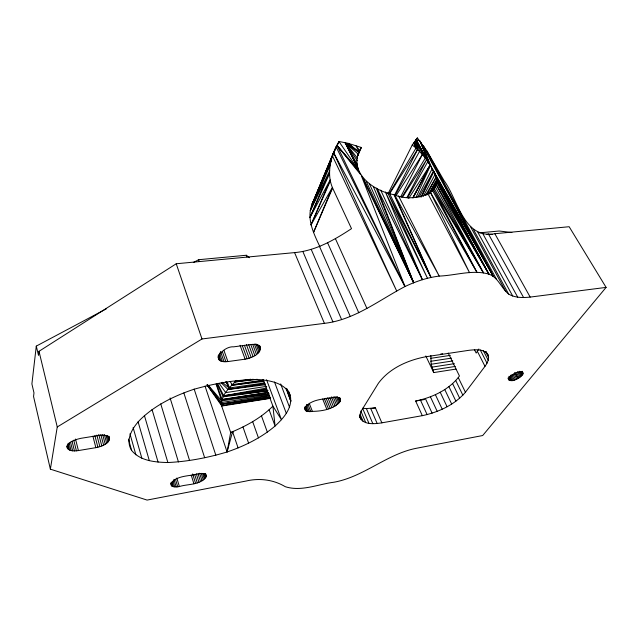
<?xml version="1.0" encoding="UTF-8"?>
<svg xmlns="http://www.w3.org/2000/svg" width="638" height="638" viewBox="0 0 638 638"><rect width="100%" height="100%" fill="white"/><g stroke="black" fill="none" stroke-linecap="round" stroke-linejoin="round"><path stroke-width="0.96" d="M205.013 386.054L227.088 451.975C244.37 446.09 261.101 437.907 275.082 426.025C283.416 418.345 292.866 407.881 290.282 395.6C285.664 383.255 270.775 380.559 259.172 379.602C237.081 379.403 214.982 383.271 193.785 389.332C174.429 395.807 155.505 404.971 140.663 419.238C132.887 427.061 124.753 439.646 131.643 450.468C140.296 461.027 155.178 462.247 167.874 462.526C187.939 461.609 207.876 457.741 227.088 451.975L230.669 432.444L221.673 406.047C220.038 395.544 230.031 387.394 236.331 380.392M319.901 246.754C313.832 233.731 306.168 218.73 312.102 204.208L333.562 152.53L338.922 141.484L348.125 143.319L361.387 147.498L357.79 155.616M456.01 369.067L433.712 372.584L431.144 364.25L430.833 355.51M106.49 308.752L36.286 346.107L38.511 355.366L39.006 351.307L176.232 263.765L294.581 252.608C315.603 250.79 334.264 240.016 351.514 228.651L332.621 188.058C327.589 176.742 329.423 163.806 333.562 152.53L404.986 286.542C415.801 281.406 427.293 277.57 439.207 276.087C455.652 275.48 472.646 269.396 488.939 274.165C498.358 277.442 501.261 288.256 508.661 294.078C515.105 297.954 522.945 297.842 530.178 297.085L606.1 287.395L569.16 226.721L494.857 233.723C463.483 239.529 457.813 198.992 444.056 180.642L426.846 150.927L417.364 137.92L412.228 145.017L388.087 193.673M206.226 476.554C206.329 472.63 200.579 473.436 198.011 473.843C189.39 476.371 177.364 475.158 171.143 483.118C169.652 487.591 176.734 487.193 179.39 486.539C187.763 483.835 200.818 485.327 206.226 476.554L205.324 473.739M432.883 170.155L493.334 276.366L420.179 141.301L432.165 168.703C449.311 193.936 411.662 203.187 393.989 194.686C372.664 191.049 346.306 171.064 361.387 147.498M36.286 346.107L31.9 383.932L33.981 392.904L33.551 396.509L50.37 469.161L147.091 500.08L246.005 481.052C259.371 477.878 273.423 479.609 285.314 486.714C301.367 491.85 318.099 484.218 333.969 482.216C364.186 476.801 387.394 453.427 417.619 448.043L482.687 435.531L606.1 287.395M359.425 415.96C362.145 425.371 374.299 424.015 381.851 422.842L422.316 415.665C438.426 412.236 454.567 404.939 465.437 392.234L484.992 366.324C487.663 362.783 490.12 357.647 487.336 353.484M260.376 347.479C258.829 344.081 254.315 344.185 251.157 344.512L233.612 346.841C223.069 345.868 208.722 363.564 227.894 361.571L245.128 359.178C251.356 358.141 262.904 353.723 259.674 345.621M50.37 469.161L57.253 426.966L39.006 351.307M66.791 446.082C67.277 451.616 74.399 451.186 78.41 450.572L95.875 447.661C101.195 446.552 111.483 443.53 108.946 436.256M227.088 451.975L232.543 431.695C247.265 425.482 261.532 417.491 272.912 406.127L263.103 379.674M340.261 401.23C341.824 397.251 335.979 396.716 333.379 397.442C324.766 399.236 314.686 398.798 307.572 404.883C305.442 406.223 303.529 410.29 306.91 411.358C318.075 411.662 332.749 410.768 340.261 401.23L338.762 397.586M522.881 374.163C522.004 368.062 510.057 375.048 508.574 378.701C510.671 383.972 520.775 377.568 522.881 374.163L521.517 371.579M324.2 176.415L326.441 170.92M327.182 169.086L330.907 159.923M331.656 158.088L336.872 145.265L358.604 170.147L338.922 141.484L337.39 145.153M332.621 188.058L313.561 232.336L332.342 187.452L311.009 224.903L330.157 179.868L309.916 217.614L329.679 170.761L310.291 210.66L331.154 160.959L312.102 204.208L314.359 200.069M358.309 154.213L357.519 156.039L358.309 154.213L345.19 142.737L358.317 169.301M310.291 210.66L330.061 165.433M357.703 155.122L359.696 150.568L356.004 145.799L359.146 151.996L357.567 155.608L359.146 151.996L348.125 143.319L358.947 152.522L345.19 142.737L357.942 168.193M311.009 224.903L330.285 181.032M309.916 217.614L329.471 173.751M416.048 197.294L430.339 165.513L413.025 197.876M420.936 197.19L433.385 171.167L419.134 197.03M421.582 196.727L433.76 171.917L488.939 274.165L436.129 184.51L432.285 191.44M416.032 140.591L417.364 137.92M394.459 195.34L417.547 149.531L416.096 139.586L419.78 140.767L430.084 165.106L412.914 197.7M417.802 197.086L432.165 168.703C427.157 159.62 420.554 151.286 412.228 145.017M400.784 196.671L422.372 154.532L416.096 139.586L419.517 151.405L395.002 195.571M406.94 197.525L426.527 159.819L402.889 196.592M429.956 192.692L436.336 180.442L488.939 274.165L434.964 174.876M426.718 195.124L435.842 177.667L488.939 274.165L436.408 182.021L430.762 192.548M412.977 197.796L430.227 165.322M423.265 196.456L434.909 174.692M432.397 191.44L436.129 184.51L483.421 272.785L433.393 189.518L476.905 272.282L430.363 192.237L429.414 193.984M435.331 186.798L433.904 189.406L435.331 186.798L483.421 272.785L434.255 188.561M429.055 193.497L436.336 180.442M407.546 197.844L427.827 161.613L416.096 139.586L425.275 158.096L401.852 197.182M425.434 195.539L435.842 177.667M474.409 349.592L476.171 353.061L478.875 349.002M389.73 193.553L417.547 149.531L414.756 141.349L417.045 149.053L413.663 142.944L416.016 148.072L389.403 193.242L430.993 277.434L394.675 194.869L439.207 276.087L398.535 195.89M396.31 195.26L422.372 154.532M408.687 198.466L430.084 165.106L420.179 141.301M422.316 415.665L415.641 401.015C432.213 397.554 449.104 389.882 459.448 376.013L448.211 353.029M57.253 426.966L201.999 338.977L324.399 323.354C354.592 319.909 378.932 300.179 404.986 286.542L361.315 175.689L413.639 282.73L377.249 188.545L422.388 279.667L385.376 191.958L427.508 278.335L387.713 192.748L430.993 277.434L393.989 194.686M193.354 262.513L198.625 259.714L246.34 255.256L249.45 257.712M217.502 383.47L223.739 395.783L266.716 388.04M233.596 431.95L230.669 432.444L232.543 431.695L238.094 447.924M370.511 408.687L375.399 407.849L381.851 422.842M415.641 401.015L424.43 399.524M207.191 384.897L221.282 404.045L269.3 396.102M221.673 406.047L270.504 398.343M221.195 382.76L227.973 389.483L265.264 383.653M432.636 369.976L455.277 366.435M268.223 392.537L221.976 399.707L269.132 393.702M431.766 367.169L454.408 363.66M266.708 386.333L225.677 392.633L219.089 383.271M266.756 389.507L223.539 396.142L267.984 390.608M431.144 364.25L452.797 360.925M268.271 392.37L222.064 399.428L216.386 383.845M270.424 398.072L221.53 405.569L206.967 384.881M430.674 358.341L450.364 355.374M430.778 361.275L451.441 358.133M223.739 395.783L266.867 389.284M269.324 395.233L221.322 402.53L207.35 384.714M263.725 380.495L231.506 385.32L264.02 381.412M440.691 354.034L442.66 353.739M253.206 379.267L234.64 382.026L257.274 379.299M235.151 381.508L250.862 379.243M263.454 380.144L232.08 384.65L230.095 381.412M222.255 382.298L229.154 388.016L264.419 382.944M221.306 404.277L270.297 397.338M221.282 404.045L270.289 397.203M208.235 385.208L221.633 400.831L268.941 394.348M267.378 391.054L223.188 396.812L217.103 383.534M368.979 423.377L362.583 408.24L366.411 408.583L375.399 407.849M227.973 389.483L265.328 384.762M479.465 232.846L499.195 231.004L511.891 232.503M486.922 234.25L492.313 234.409M488.198 355.167C484.521 348.603 475.493 349.608 469.137 350.278L425.546 356.801C407.738 360.207 389.419 368.293 378.414 383.239L361.977 409.795L360.534 412.714L359.936 415.386L360.183 417.77M359.154 171.766L336.872 145.265L312.102 204.208L336.043 146.788L404.986 286.542L336.872 145.265L360.63 174.589M357.28 164.397L345.19 142.737L357.447 158.088M345.19 142.737L357.2 160.529M514.675 372.528L518.088 378.406L515.376 373.254M432.165 168.703L493.334 276.366L426.846 150.927L496.5 279.324M494.857 233.723L530.178 297.085M488.413 233.939L523.607 297.555M482.615 233.309L517.745 297.212M477.599 231.833L512.721 296.048M416.096 139.586L430.084 165.106M473.492 229.544L508.661 294.078M470.397 226.458L505.695 291.319M432.548 190.467L476.905 272.282M423.449 145.671L493.334 276.366M226.059 381.739L229.313 387.832L227.351 382.226M522.155 371.26L523.064 372.991M522.163 371.81L523.072 373.533M427.915 193.769L469.544 272.689L430.363 192.237M520.664 371.404L522.474 374.849M519.619 371.268L521.884 375.567M518.861 372.01L521.118 376.308M517.498 371.898L520.201 377.05M516.461 372.616L519.165 377.768M514.132 373.892L516.828 379.052M512.912 374.426L515.6 379.578M511.692 374.857L514.38 380.017M510.512 375.184L513.191 380.344M509.85 376.253L512.083 380.559M508.853 376.34L511.078 380.647M508.869 378.023L510.209 380.615M508.159 377.863L509.499 380.455M508.071 378.446L508.965 380.168M225.964 381.851L229.154 388.016M486.036 351.458L486.906 353.149M485.638 351.69L488.644 357.559M483.261 350.533L488.237 360.263M480.27 349.975L487.009 363.213M477.407 351.371L484.992 366.324M458.291 377.6L465.437 392.234M109.465 438.17C107.511 434.398 102.232 435.068 98.691 435.443L80.898 438.322C75.802 439.51 67.277 441.568 67.253 448.004M455.779 380.607L462.869 395.209M363.237 178.329L413.639 282.73L376.229 188.074M452.629 383.645L459.663 398.216M448.921 386.628L455.899 401.182M444.742 389.491L451.672 404.037M332.406 155.824L396.684 290.984L333.562 152.53M425.825 355.964L433.712 372.584M440.188 392.179L447.071 406.717M435.371 394.627L442.198 409.173M366.196 181.375L413.639 282.73L373.334 186.503M380.695 190.132L422.388 279.667M430.395 396.772L437.182 411.335M425.379 398.583L432.117 413.161M420.418 400.01L427.125 414.62M335.365 238.564L366.93 308.425M369.538 184.055L413.639 282.73M327.629 242.855L358.787 312.779M319.51 246.467L350.286 316.52M311.177 249.338L341.601 319.574M370.718 408.448L377.146 423.48M302.811 251.404L332.908 321.863M366.411 408.583L372.823 423.664M294.581 252.608L324.399 323.354M360.829 411.008L365.718 422.627M360.103 414.253L363.118 421.431M359.369 415.298L361.252 419.796M339.791 397.665L340.54 399.492M339.416 397.586L340.54 400.321M337.454 396.732L339.703 402.203M336.266 396.82L338.882 403.192M334.806 396.812L337.829 404.189M333.18 396.868L336.561 405.162M331.369 396.868L335.125 406.079M329.806 397.713L333.554 406.924M327.772 397.53L331.88 407.674M326.066 398.16L330.165 408.304M324.351 398.654L328.442 408.806M322.684 398.997L326.76 409.157M309.215 403.272L312.461 411.542M307.963 404.38L310.85 411.741M306.479 404.404L309.358 411.773M305.873 406.111L308.034 411.646M246.34 255.256L247.026 257.018M305.116 406.741L306.91 411.358M304.589 407.211L306.025 410.912M304.677 408.472L305.403 410.322M288.504 390.958L290.282 395.6M285.904 388.247L290.848 401.158L287.076 389.1M280.672 383.94L289.493 407.14M274.492 382.002L286.326 413.384M259.483 345.756L260.527 348.539M258.605 345.054L260.344 349.688M257.393 344.416L259.825 350.9M255.878 343.802L258.996 352.128M254.418 344.105L257.872 353.348M266.548 379.714L281.47 419.732L272.912 406.127L275.082 426.025L269.108 409.779M252.704 344.361L256.492 354.529M250.766 344.544L254.881 355.637M248.653 344.624L253.095 356.642M246.404 344.576L251.173 357.527M244.41 345.294L249.171 358.253M242.392 345.844L247.137 358.811M240.055 345.278L245.128 359.178M261.476 415.912L267.338 432.125M198.625 259.714L199.271 261.524M252.688 421.694L258.454 437.891M223.922 350.35L227.894 361.571M222.295 351.458L225.924 361.754M220.469 351.426L224.09 361.73M219.464 353.061L222.423 361.507M218.682 354.513L220.979 361.084M218.156 355.773L219.791 360.478M242.974 426.989L248.629 443.195M217.925 356.905L218.906 359.704M176.232 263.765L201.999 338.977M286.598 388.462L290.848 401.158M216.115 384.02L221.633 400.831M194.151 389.06L215.851 455.261M183.856 392.936L204.646 457.693M205.699 473.914L206.297 475.796M204.662 473.579L205.875 477.376M203.745 473.492L205.253 478.237M202.581 473.42L204.383 479.106M201.193 473.34L203.291 479.975M199.606 473.229L201.999 480.813M198.155 474.01L200.539 481.586M196.289 473.763L198.96 482.296M194.638 474.369L197.302 482.91M170.075 397.968L189.542 460.397M192.652 473.922L195.611 483.413M191.264 475.246L193.92 483.795M160.728 403.886L178.449 461.944M176.83 478.045L179.39 486.539M175.458 479.234L177.731 486.794M173.903 479.337L176.168 486.906M152.019 409.516L167.874 462.526M173.042 481.188L174.74 486.874M172.069 481.953L173.488 486.698M171.311 482.583L172.443 486.387M170.785 483.086L171.63 485.941M144.355 415.37L158.08 462.103M138.071 421.734L149.324 460.668M133.111 427.58L141.843 458.228M129.961 433.824L135.878 454.806M128.445 439.072L131.643 450.468M108.771 436.248L109.545 439.111M108.269 436.304L109.297 440.116M107.184 435.451L108.723 441.161M106.052 435.555L107.838 442.214M104.353 434.59L106.666 443.25M102.686 434.614L105.254 444.239M100.812 434.566L103.619 445.157M98.762 434.422L101.817 445.978M96.848 435.116L99.895 446.68M94.871 435.674L97.893 447.246M92.901 436.217L95.875 447.661M75.523 439.032L78.41 450.572M73.761 440.236L76.4 450.827M72.078 441.281L74.471 450.914M70.531 442.142L72.676 450.827M69.167 442.836L71.065 450.572M68.027 443.37L69.686 450.141M67.397 444.774L68.569 449.567M67.046 445.962L67.748 448.841"/></g></svg>
